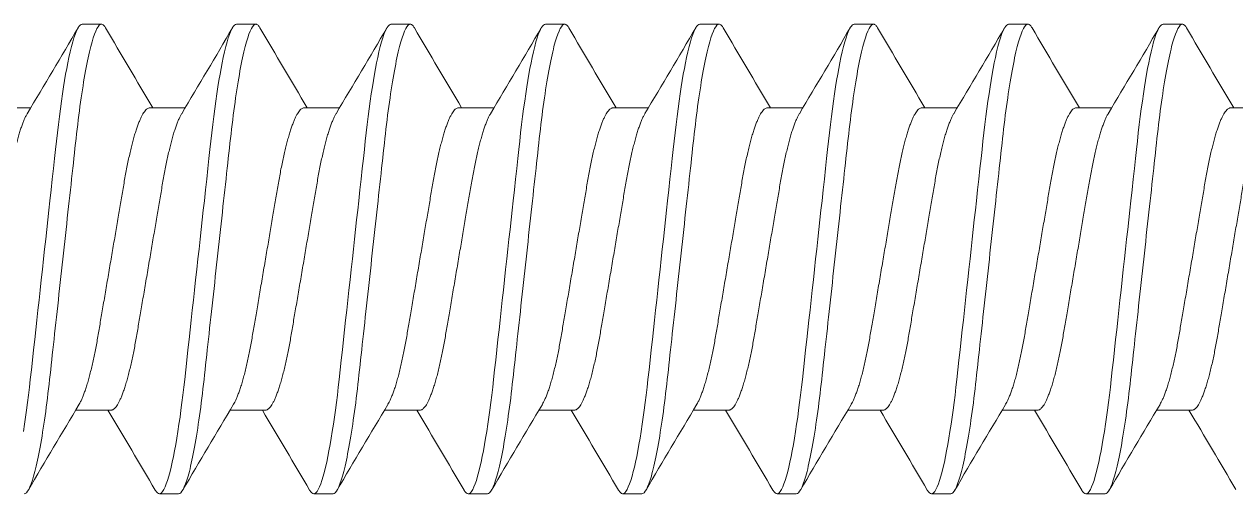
# Model space of a CAD drawing. Extents: x -26 to 91, y -47 to 75.
# Drawn here: x 38.6694 to 39.1597, y 55.5063 to 55.6963 of the extents above; entities that cross this region are included whole.
import ezdxf

# ---------------------------------------------------------------- set-up
doc = ezdxf.new("R2010")
doc.units = 0
doc.header["$MEASUREMENT"] = 0
doc.layers.get('0').update_dxf_attribs({"linetype": 'CONTINUOUS'})
doc.layers.add('Ballons', color=7, linetype='CONTINUOUS')

# ---------------------------------------------------------------- blocks, each defined once
blk = doc.blocks.new('no 10 1 in')
at = {"color": 7, "linetype": 'Continuous', "lineweight": 15}
for p, q in [((55.55795, 25.67204), (55.55014, 25.67204)), ((55.62045, 25.67204), (55.61264, 25.67204)), ((55.68295, 25.67204), (55.67514, 25.67204)), ((55.74545, 25.67204), (55.73764, 25.67204)), ((55.80795, 25.67204), (55.80014, 25.67204)), ((55.87045, 25.67204), (55.86264, 25.67204)), ((55.93295, 25.67204), (55.92514, 25.67204)), ((55.53061, 25.63821), (55.51625, 25.63821)), ((55.59311, 25.63821), (55.57875, 25.63821)), ((55.65561, 25.63821), (55.64125, 25.63821)), ((55.71811, 25.63821), (55.70375, 25.63821)), ((55.78061, 25.63821), (55.76625, 25.63821)), ((55.84311, 25.63821), (55.82875, 25.63821)), ((55.90561, 25.63821), (55.89125, 25.63821)), ((55.96811, 25.63821), (55.95375, 25.63821)), ((55.48373, 25.51587), (55.49809, 25.51587)), ((55.54623, 25.51587), (55.56059, 25.51587)), ((55.60873, 25.51587), (55.62309, 25.51587)), ((55.67123, 25.51587), (55.68559, 25.51587)), ((55.73373, 25.51587), (55.74809, 25.51587)), ((55.79623, 25.51587), (55.81059, 25.51587)), ((55.85873, 25.51587), (55.87309, 25.51587)), ((55.92123, 25.51587), (55.93559, 25.51587)), ((55.98373, 25.51587), (55.99809, 25.51587)), ((55.51889, 25.48204), (55.5267, 25.48204)), ((55.58139, 25.48204), (55.5892, 25.48204)), ((55.64389, 25.48204), (55.6517, 25.48204)), ((55.70639, 25.48204), (55.7142, 25.48204)), ((55.76889, 25.48204), (55.7767, 25.48204)), ((55.83139, 25.48204), (55.8392, 25.48204)), ((55.89389, 25.48204), (55.9017, 25.48204)), ((55.95639, 25.48204), (55.9642, 25.48204))]:
    blk.add_line(p, q, dxfattribs=at)
at = {"color": 7, "linetype": 'Continuous', "lineweight": 15, "flags": 128}
for points in [[(55.49515, 25.64679), (55.49559, 25.64391), (55.496, 25.64108), (55.4964, 25.63816), (55.4968, 25.63515), (55.49718, 25.63208), (55.49756, 25.62895), (55.49792, 25.62576), (55.49834, 25.62193), (55.49878, 25.61796), (55.49923, 25.61385), (55.49969, 25.60963), (55.50012, 25.60576), (55.50055, 25.60181), (55.50099, 25.59779), (55.50144, 25.59371), (55.50189, 25.58959), (55.50234, 25.58543), (55.5028, 25.58124), (55.50326, 25.57704), (55.5037, 25.57305), (55.50414, 25.56907), (55.50457, 25.56512), (55.505, 25.56119), (55.50543, 25.5573), (55.50585, 25.55347), (55.50634, 25.54903), (55.50681, 25.54468), (55.50728, 25.54045), (55.50773, 25.53634), (55.50812, 25.53278), (55.5085, 25.52934), (55.50887, 25.52597), (55.50927, 25.52266), (55.50967, 25.51941), (55.51008, 25.51624), (55.51051, 25.51316), (55.51094, 25.51018), (55.51136, 25.50744), (55.51178, 25.50481), (55.51221, 25.5023), (55.51264, 25.49991), (55.51308, 25.49766), (55.51352, 25.49553), (55.51403, 25.49322), (55.51455, 25.49111), (55.51506, 25.48922), (55.51556, 25.48754), (55.51601, 25.48623), (55.51645, 25.48511), (55.51688, 25.48416), (55.5173, 25.48339), (55.51772, 25.48279), (55.51812, 25.48237), (55.51851, 25.48213), (55.51889, 25.48204), (55.51889, 25.48204)], [(55.54847, 25.67055), (55.54855, 25.6707), (55.54897, 25.67129), (55.54937, 25.67171), (55.54976, 25.67196), (55.55014, 25.67204), (55.55057, 25.67194), (55.55102, 25.67161), (55.55148, 25.67107), (55.55196, 25.67029), (55.55245, 25.66928), (55.55294, 25.66807), (55.55344, 25.66663), (55.55395, 25.66496), (55.55446, 25.66308), (55.55492, 25.66122), (55.55538, 25.65919), (55.55584, 25.657), (55.55629, 25.65466), (55.55675, 25.65217), (55.5572, 25.64954), (55.55765, 25.64679), (55.55809, 25.64391), (55.5585, 25.64108), (55.5589, 25.63816), (55.5593, 25.63515), (55.55968, 25.63208), (55.56006, 25.62895), (55.56042, 25.62576), (55.56084, 25.62193), (55.56128, 25.61796), (55.56173, 25.61385), (55.56219, 25.60963), (55.56262, 25.60576), (55.56305, 25.60181), (55.56349, 25.59779), (55.56394, 25.59371), (55.56439, 25.58959), (55.56484, 25.58543), (55.5653, 25.58124), (55.56576, 25.57704), (55.5662, 25.57305), (55.56664, 25.56907), (55.56707, 25.56512), (55.5675, 25.56119), (55.56793, 25.5573), (55.56835, 25.55347), (55.56884, 25.54903), (55.56931, 25.54468), (55.56978, 25.54045), (55.57023, 25.53634), (55.57062, 25.53278), (55.571, 25.52934), (55.57137, 25.52597), (55.57177, 25.52266), (55.57217, 25.51941), (55.57258, 25.51624), (55.57301, 25.51316), (55.57344, 25.51018), (55.57386, 25.50744), (55.57428, 25.50481), (55.57471, 25.5023), (55.57514, 25.49991), (55.57558, 25.49766), (55.57602, 25.49553), (55.57653, 25.49322), (55.57705, 25.49111), (55.57756, 25.48922), (55.57806, 25.48754), (55.57851, 25.48623), (55.57895, 25.48511), (55.57938, 25.48416), (55.5798, 25.48339), (55.58022, 25.48279), (55.58062, 25.48237), (55.58101, 25.48213), (55.58139, 25.48204), (55.58139, 25.48204)], [(55.61097, 25.67055), (55.61105, 25.6707), (55.61147, 25.67129), (55.61187, 25.67171), (55.61226, 25.67196), (55.61264, 25.67204), (55.61307, 25.67194), (55.61352, 25.67161), (55.61398, 25.67107), (55.61446, 25.67029), (55.61495, 25.66928), (55.61544, 25.66807), (55.61594, 25.66663), (55.61645, 25.66496), (55.61696, 25.66308), (55.61742, 25.66122), (55.61788, 25.65919), (55.61834, 25.657), (55.61879, 25.65466), (55.61925, 25.65217), (55.6197, 25.64954), (55.62015, 25.64679), (55.62059, 25.64391), (55.621, 25.64108), (55.6214, 25.63816), (55.6218, 25.63515), (55.62218, 25.63208), (55.62256, 25.62895), (55.62292, 25.62576), (55.62334, 25.62193), (55.62378, 25.61796), (55.62423, 25.61385), (55.62469, 25.60963), (55.62512, 25.60576), (55.62555, 25.60181), (55.62599, 25.59779), (55.62644, 25.59371), (55.62689, 25.58959), (55.62734, 25.58543), (55.6278, 25.58124), (55.62826, 25.57704), (55.6287, 25.57305), (55.62914, 25.56907), (55.62957, 25.56512), (55.63, 25.56119), (55.63043, 25.5573), (55.63085, 25.55347), (55.63134, 25.54903), (55.63181, 25.54468), (55.63228, 25.54045), (55.63273, 25.53634), (55.63312, 25.53278), (55.6335, 25.52934), (55.63387, 25.52597), (55.63427, 25.52266), (55.63467, 25.51941), (55.63508, 25.51624), (55.63551, 25.51316), (55.63594, 25.51018), (55.63636, 25.50744), (55.63678, 25.50481), (55.63721, 25.5023), (55.63764, 25.49991), (55.63808, 25.49766), (55.63852, 25.49553), (55.63903, 25.49322), (55.63955, 25.49111), (55.64006, 25.48922), (55.64056, 25.48754), (55.64101, 25.48623), (55.64145, 25.48511), (55.64188, 25.48416), (55.6423, 25.48339), (55.64272, 25.48279), (55.64312, 25.48237), (55.64351, 25.48213), (55.64389, 25.48204), (55.64389, 25.48204)], [(55.67347, 25.67055), (55.67355, 25.6707), (55.67397, 25.67129), (55.67437, 25.67171), (55.67476, 25.67196), (55.67514, 25.67204), (55.67557, 25.67194), (55.67602, 25.67161), (55.67648, 25.67107), (55.67696, 25.67029), (55.67745, 25.66928), (55.67794, 25.66807), (55.67844, 25.66663), (55.67895, 25.66496), (55.67946, 25.66308), (55.67992, 25.66122), (55.68038, 25.65919), (55.68084, 25.657), (55.68129, 25.65466), (55.68175, 25.65217), (55.6822, 25.64954), (55.68265, 25.64679), (55.68309, 25.64391), (55.6835, 25.64108), (55.6839, 25.63816), (55.6843, 25.63515), (55.68468, 25.63208), (55.68506, 25.62895), (55.68542, 25.62576), (55.68584, 25.62193), (55.68628, 25.61796), (55.68673, 25.61385), (55.68719, 25.60963), (55.68762, 25.60576), (55.68805, 25.60181), (55.68849, 25.59779), (55.68894, 25.59371), (55.68939, 25.58959), (55.68984, 25.58543), (55.6903, 25.58124), (55.69076, 25.57704), (55.6912, 25.57305), (55.69164, 25.56907), (55.69207, 25.56512), (55.6925, 25.56119), (55.69293, 25.5573), (55.69335, 25.55347), (55.69384, 25.54903), (55.69431, 25.54468), (55.69478, 25.54045), (55.69523, 25.53634), (55.69562, 25.53278), (55.696, 25.52934), (55.69637, 25.52597), (55.69677, 25.52266), (55.69717, 25.51941), (55.69758, 25.51624), (55.69801, 25.51316), (55.69844, 25.51018), (55.69886, 25.50744), (55.69928, 25.50481), (55.69971, 25.5023), (55.70014, 25.49991), (55.70058, 25.49766), (55.70102, 25.49553), (55.70153, 25.49322), (55.70205, 25.49111), (55.70256, 25.48922), (55.70306, 25.48754), (55.70351, 25.48623), (55.70395, 25.48511), (55.70438, 25.48416), (55.7048, 25.48339), (55.70522, 25.48279), (55.70562, 25.48237), (55.70601, 25.48213), (55.70639, 25.48204), (55.70639, 25.48204)], [(55.73597, 25.67055), (55.73605, 25.6707), (55.73647, 25.67129), (55.73687, 25.67171), (55.73726, 25.67196), (55.73764, 25.67204), (55.73807, 25.67194), (55.73852, 25.67161), (55.73898, 25.67107), (55.73946, 25.67029), (55.73995, 25.66928), (55.74044, 25.66807), (55.74094, 25.66663), (55.74145, 25.66496), (55.74196, 25.66308), (55.74242, 25.66122), (55.74288, 25.65919), (55.74334, 25.657), (55.74379, 25.65466), (55.74425, 25.65217), (55.7447, 25.64954), (55.74515, 25.64679), (55.74559, 25.64391), (55.746, 25.64108), (55.7464, 25.63816), (55.7468, 25.63515), (55.74718, 25.63208), (55.74756, 25.62895), (55.74792, 25.62576), (55.74834, 25.62193), (55.74878, 25.61796), (55.74923, 25.61385), (55.74969, 25.60963), (55.75012, 25.60576), (55.75055, 25.60181), (55.75099, 25.59779), (55.75144, 25.59371), (55.75189, 25.58959), (55.75234, 25.58543), (55.7528, 25.58124), (55.75326, 25.57704), (55.7537, 25.57305), (55.75414, 25.56907), (55.75457, 25.56512), (55.755, 25.56119), (55.75543, 25.5573), (55.75585, 25.55347), (55.75634, 25.54903), (55.75681, 25.54468), (55.75728, 25.54045), (55.75773, 25.53634), (55.75812, 25.53278), (55.7585, 25.52934), (55.75887, 25.52597), (55.75927, 25.52266), (55.75967, 25.51941), (55.76008, 25.51624), (55.76051, 25.51316), (55.76094, 25.51018), (55.76136, 25.50744), (55.76178, 25.50481), (55.76221, 25.5023), (55.76264, 25.49991), (55.76308, 25.49766), (55.76352, 25.49553), (55.76403, 25.49322), (55.76455, 25.49111), (55.76506, 25.48922), (55.76556, 25.48754), (55.76601, 25.48623), (55.76645, 25.48511), (55.76688, 25.48416), (55.7673, 25.48339), (55.76772, 25.48279), (55.76812, 25.48237), (55.76851, 25.48213), (55.76889, 25.48204), (55.76889, 25.48204)], [(55.79847, 25.67055), (55.79855, 25.6707), (55.79897, 25.67129), (55.79937, 25.67171), (55.79976, 25.67196), (55.80014, 25.67204), (55.80057, 25.67194), (55.80102, 25.67161), (55.80148, 25.67107), (55.80196, 25.67029), (55.80245, 25.66928), (55.80294, 25.66807), (55.80344, 25.66663), (55.80395, 25.66496), (55.80446, 25.66308), (55.80492, 25.66122), (55.80538, 25.65919), (55.80584, 25.657), (55.80629, 25.65466), (55.80675, 25.65217), (55.8072, 25.64954), (55.80765, 25.64679), (55.80809, 25.64391), (55.8085, 25.64108), (55.8089, 25.63816), (55.8093, 25.63515), (55.80968, 25.63208), (55.81006, 25.62895), (55.81042, 25.62576), (55.81084, 25.62193), (55.81128, 25.61796), (55.81173, 25.61385), (55.81219, 25.60963), (55.81262, 25.60576), (55.81305, 25.60181), (55.81349, 25.59779), (55.81394, 25.59371), (55.81439, 25.58959), (55.81484, 25.58543), (55.8153, 25.58124), (55.81576, 25.57704), (55.8162, 25.57305), (55.81664, 25.56907), (55.81707, 25.56512), (55.8175, 25.56119), (55.81793, 25.5573), (55.81835, 25.55347), (55.81884, 25.54903), (55.81931, 25.54468), (55.81978, 25.54045), (55.82023, 25.53634), (55.82062, 25.53278), (55.821, 25.52934), (55.82137, 25.52597), (55.82177, 25.52266), (55.82217, 25.51941), (55.82258, 25.51624), (55.82301, 25.51316), (55.82344, 25.51018), (55.82386, 25.50744), (55.82428, 25.50481), (55.82471, 25.5023), (55.82514, 25.49991), (55.82558, 25.49766), (55.82602, 25.49553), (55.82653, 25.49322), (55.82705, 25.49111), (55.82756, 25.48922), (55.82806, 25.48754), (55.82851, 25.48623), (55.82895, 25.48511), (55.82938, 25.48416), (55.8298, 25.48339), (55.83022, 25.48279), (55.83062, 25.48237), (55.83101, 25.48213), (55.83139, 25.48204), (55.83139, 25.48204)], [(55.86097, 25.67055), (55.86105, 25.6707), (55.86147, 25.67129), (55.86187, 25.67171), (55.86226, 25.67196), (55.86264, 25.67204), (55.86307, 25.67194), (55.86352, 25.67161), (55.86398, 25.67107), (55.86446, 25.67029), (55.86495, 25.66928), (55.86544, 25.66807), (55.86594, 25.66663), (55.86645, 25.66496), (55.86696, 25.66308), (55.86742, 25.66122), (55.86788, 25.65919), (55.86834, 25.657), (55.86879, 25.65466), (55.86925, 25.65217), (55.8697, 25.64954), (55.87015, 25.64679), (55.87059, 25.64391), (55.871, 25.64108), (55.8714, 25.63816), (55.8718, 25.63515), (55.87218, 25.63208), (55.87256, 25.62895), (55.87292, 25.62576), (55.87334, 25.62193), (55.87378, 25.61796), (55.87423, 25.61385), (55.87469, 25.60963), (55.87512, 25.60576), (55.87555, 25.60181), (55.87599, 25.59779), (55.87644, 25.59371), (55.87689, 25.58959), (55.87735, 25.58543), (55.8778, 25.58124), (55.87826, 25.57704), (55.8787, 25.57305), (55.87914, 25.56907), (55.87957, 25.56512), (55.88, 25.56119), (55.88043, 25.5573), (55.88085, 25.55347), (55.88134, 25.54903), (55.88181, 25.54468), (55.88228, 25.54045), (55.88273, 25.53634), (55.88312, 25.53278), (55.8835, 25.52934), (55.88387, 25.52597), (55.88427, 25.52266), (55.88467, 25.51941), (55.88508, 25.51624), (55.88551, 25.51316), (55.88594, 25.51018), (55.88636, 25.50744), (55.88678, 25.50481), (55.88721, 25.5023), (55.88764, 25.49991), (55.88808, 25.49766), (55.88852, 25.49553), (55.88903, 25.49322), (55.88955, 25.49111), (55.89006, 25.48922), (55.89056, 25.48754), (55.89101, 25.48623), (55.89145, 25.48511), (55.89188, 25.48416), (55.8923, 25.48339), (55.89272, 25.48279), (55.89312, 25.48237), (55.89351, 25.48213), (55.89389, 25.48204), (55.89389, 25.48204)], [(55.92347, 25.67055), (55.92355, 25.6707), (55.92397, 25.67129), (55.92437, 25.67171), (55.92476, 25.67196), (55.92514, 25.67204), (55.92557, 25.67194), (55.92602, 25.67161), (55.92648, 25.67107), (55.92696, 25.67029), (55.92745, 25.66928), (55.92794, 25.66807), (55.92844, 25.66663), (55.92895, 25.66496), (55.92946, 25.66308), (55.92992, 25.66122), (55.93038, 25.65919), (55.93084, 25.657), (55.93129, 25.65466), (55.93175, 25.65217), (55.9322, 25.64954), (55.93265, 25.64679), (55.93309, 25.64391), (55.9335, 25.64108), (55.9339, 25.63816), (55.9343, 25.63515), (55.93468, 25.63208), (55.93506, 25.62895), (55.93542, 25.62576), (55.93584, 25.62193), (55.93628, 25.61796), (55.93673, 25.61385), (55.93719, 25.60963), (55.93762, 25.60576), (55.93805, 25.60181), (55.93849, 25.59779), (55.93894, 25.59371), (55.93939, 25.58959), (55.93984, 25.58543), (55.9403, 25.58124), (55.94076, 25.57704), (55.9412, 25.57305), (55.94164, 25.56907), (55.94207, 25.56512), (55.9425, 25.56119), (55.94293, 25.5573), (55.94335, 25.55347), (55.94384, 25.54903), (55.94431, 25.54468), (55.94478, 25.54045), (55.94523, 25.53634), (55.94562, 25.53278), (55.946, 25.52934), (55.94637, 25.52597), (55.94677, 25.52266), (55.94717, 25.51941), (55.94758, 25.51624), (55.94801, 25.51316), (55.94844, 25.51018), (55.94886, 25.50744), (55.94928, 25.50481), (55.94971, 25.5023), (55.95014, 25.49991), (55.95058, 25.49766), (55.95102, 25.49553), (55.95153, 25.49322), (55.95205, 25.49111), (55.95256, 25.48922), (55.95306, 25.48754), (55.95351, 25.48623), (55.95395, 25.48511), (55.95438, 25.48416), (55.9548, 25.48339), (55.95522, 25.48279), (55.95562, 25.48237), (55.95601, 25.48213), (55.95639, 25.48204), (55.95639, 25.48204)]]:
    blk.add_lwpolyline(points, dxfattribs=at)
at = {"color": 7, "linetype": 'Continuous', "lineweight": 15}
for centre, radius, start, end in [((58.98232, 27.71023), 4.03818, 210.33778, 210.91007), ((51.94472, 27.78), 4.17573, 329.14203, 329.65771), ((59.04361, 27.70951), 4.03677, 210.33766, 210.91015), ((52.00878, 27.77907), 4.17391, 329.14192, 329.65783), ((59.10684, 27.70995), 4.03762, 210.33772, 210.91009), ((52.06952, 27.78012), 4.17597, 329.14199, 329.65765), ((59.1708, 27.71082), 4.03932, 210.33784, 210.90997), ((52.12977, 27.78144), 4.17858, 329.1422, 329.65754), ((59.23435, 27.71143), 4.04053, 210.33792, 210.90988), ((52.19381, 27.78053), 4.17679, 329.14209, 329.65765), ((59.2953, 27.71052), 4.03873, 210.33784, 210.91006), ((52.25722, 27.78), 4.17573, 329.14203, 329.65771), ((59.35735, 27.71025), 4.03821, 210.33772, 210.91), ((52.31931, 27.78024), 4.17621, 329.14196, 329.65759), ((59.42176, 27.71139), 4.04043, 210.33796, 210.90994), ((52.39346, 27.77331), 4.16266, 329.14166, 329.65463), ((52.03059, 23.44301), 4.03984, 30.3379, 30.90996), ((59.13264, 23.37379), 4.17633, 149.14206, 149.65768), ((52.09232, 23.44255), 4.04074, 30.33794, 30.90987), ((59.19514, 23.37379), 4.17633, 149.14206, 149.65768), ((52.15586, 23.44317), 4.03952, 30.33785, 30.90996), ((59.2585, 23.37327), 4.17734, 149.14208, 149.65757), ((52.21836, 23.44317), 4.03952, 30.33785, 30.90996), ((59.321, 23.37327), 4.17734, 149.14208, 149.65757), ((52.28233, 23.44403), 4.03782, 30.33773, 30.91008), ((59.38173, 23.37432), 4.17528, 149.142, 149.65774), ((52.34241, 23.4426), 4.04064, 30.33798, 30.90992), ((59.4507, 23.3705), 4.18279, 149.14246, 149.65728), ((52.40682, 23.44374), 4.03841, 30.33773, 30.90999), ((59.5083, 23.37339), 4.1771, 149.14211, 149.65763), ((52.47033, 23.44433), 4.03724, 30.33774, 30.91016), ((59.56766, 23.37525), 4.17346, 149.14189, 149.65785)]:
    blk.add_arc(centre, radius, start, end, dxfattribs=at)
for points, knots in [([(55.49545, 25.67204), (55.49658, 25.67204), (55.49789, 25.66973), (55.50065, 25.6601), (55.50208, 25.65279), (55.50406, 25.63947), (55.5047, 25.63465), (55.50588, 25.62461), (55.50643, 25.61939), (55.50829, 25.60246), (55.50968, 25.58977), (55.51247, 25.56432), (55.51386, 25.55163), (55.51572, 25.5347), (55.51627, 25.52948), (55.51746, 25.51943), (55.51809, 25.51462), (55.52007, 25.50129), (55.52151, 25.49399), (55.52426, 25.48436), (55.52557, 25.48204), (55.5267, 25.48204)], [0, 0, 0, 0, 0.125, 0.125, 0.25, 0.25, 0.3125, 0.3125, 0.375, 0.375, 0.5, 0.5, 0.625, 0.625, 0.6875, 0.6875, 0.75, 0.75, 0.875, 0.875, 1, 1, 1, 1]), ([(55.55795, 25.67204), (55.55908, 25.67204), (55.56039, 25.66973), (55.56315, 25.6601), (55.56458, 25.65279), (55.56656, 25.63947), (55.5672, 25.63465), (55.56838, 25.62461), (55.56893, 25.61939), (55.57079, 25.60246), (55.57218, 25.58977), (55.57497, 25.56432), (55.57636, 25.55163), (55.57822, 25.5347), (55.57877, 25.52948), (55.57996, 25.51943), (55.58059, 25.51462), (55.58257, 25.50129), (55.58401, 25.49399), (55.58676, 25.48436), (55.58807, 25.48204), (55.5892, 25.48204)], [0, 0, 0, 0, 0.125, 0.125, 0.25, 0.25, 0.3125, 0.3125, 0.375, 0.375, 0.5, 0.5, 0.625, 0.625, 0.6875, 0.6875, 0.75, 0.75, 0.875, 0.875, 1, 1, 1, 1]), ([(55.62045, 25.67204), (55.62158, 25.67204), (55.62289, 25.66973), (55.62565, 25.6601), (55.62708, 25.65279), (55.62906, 25.63947), (55.6297, 25.63465), (55.63088, 25.62461), (55.63143, 25.61939), (55.63329, 25.60246), (55.63468, 25.58977), (55.63747, 25.56432), (55.63886, 25.55163), (55.64072, 25.5347), (55.64127, 25.52948), (55.64246, 25.51943), (55.64309, 25.51462), (55.64507, 25.50129), (55.64651, 25.49399), (55.64926, 25.48436), (55.65057, 25.48204), (55.6517, 25.48204)], [0, 0, 0, 0, 0.125, 0.125, 0.25, 0.25, 0.3125, 0.3125, 0.375, 0.375, 0.5, 0.5, 0.625, 0.625, 0.6875, 0.6875, 0.75, 0.75, 0.875, 0.875, 1, 1, 1, 1]), ([(55.68295, 25.67204), (55.68408, 25.67204), (55.68539, 25.66973), (55.68815, 25.6601), (55.68958, 25.65279), (55.69156, 25.63947), (55.6922, 25.63465), (55.69338, 25.62461), (55.69393, 25.61939), (55.69579, 25.60246), (55.69718, 25.58977), (55.69997, 25.56432), (55.70136, 25.55163), (55.70322, 25.5347), (55.70377, 25.52948), (55.70496, 25.51943), (55.70559, 25.51462), (55.70757, 25.50129), (55.70901, 25.49399), (55.71176, 25.48436), (55.71307, 25.48204), (55.7142, 25.48204)], [0, 0, 0, 0, 0.125, 0.125, 0.25, 0.25, 0.3125, 0.3125, 0.375, 0.375, 0.5, 0.5, 0.625, 0.625, 0.6875, 0.6875, 0.75, 0.75, 0.875, 0.875, 1, 1, 1, 1]), ([(55.74545, 25.67204), (55.74658, 25.67204), (55.74789, 25.66973), (55.75065, 25.6601), (55.75208, 25.65279), (55.75406, 25.63947), (55.7547, 25.63465), (55.75588, 25.62461), (55.75643, 25.61939), (55.75829, 25.60246), (55.75968, 25.58977), (55.76247, 25.56432), (55.76386, 25.55163), (55.76572, 25.5347), (55.76627, 25.52948), (55.76746, 25.51943), (55.76809, 25.51462), (55.77007, 25.50129), (55.77151, 25.49399), (55.77426, 25.48436), (55.77557, 25.48204), (55.7767, 25.48204)], [0, 0, 0, 0, 0.125, 0.125, 0.25, 0.25, 0.3125, 0.3125, 0.375, 0.375, 0.5, 0.5, 0.625, 0.625, 0.6875, 0.6875, 0.75, 0.75, 0.875, 0.875, 1, 1, 1, 1]), ([(55.80795, 25.67204), (55.80908, 25.67204), (55.81039, 25.66973), (55.81315, 25.6601), (55.81458, 25.65279), (55.81656, 25.63947), (55.8172, 25.63465), (55.81838, 25.62461), (55.81893, 25.61939), (55.82079, 25.60246), (55.82218, 25.58977), (55.82497, 25.56432), (55.82636, 25.55163), (55.82822, 25.5347), (55.82877, 25.52948), (55.82996, 25.51943), (55.83059, 25.51462), (55.83257, 25.50129), (55.83401, 25.49399), (55.83676, 25.48436), (55.83807, 25.48204), (55.8392, 25.48204)], [0, 0, 0, 0, 0.125, 0.125, 0.25, 0.25, 0.3125, 0.3125, 0.375, 0.375, 0.5, 0.5, 0.625, 0.625, 0.6875, 0.6875, 0.75, 0.75, 0.875, 0.875, 1, 1, 1, 1]), ([(55.87045, 25.67204), (55.87158, 25.67204), (55.87289, 25.66973), (55.87565, 25.6601), (55.87708, 25.65279), (55.87906, 25.63947), (55.8797, 25.63465), (55.88088, 25.62461), (55.88143, 25.61939), (55.88329, 25.60246), (55.88468, 25.58977), (55.88747, 25.56432), (55.88886, 25.55163), (55.89072, 25.5347), (55.89127, 25.52948), (55.89246, 25.51943), (55.89309, 25.51462), (55.89507, 25.50129), (55.89651, 25.49399), (55.89926, 25.48436), (55.90057, 25.48204), (55.9017, 25.48204)], [0, 0, 0, 0, 0.125, 0.125, 0.25, 0.25, 0.3125, 0.3125, 0.375, 0.375, 0.5, 0.5, 0.625, 0.625, 0.6875, 0.6875, 0.75, 0.75, 0.875, 0.875, 1, 1, 1, 1]), ([(55.93295, 25.67204), (55.93408, 25.67204), (55.93539, 25.66973), (55.93815, 25.6601), (55.93958, 25.65279), (55.94156, 25.63947), (55.9422, 25.63465), (55.94338, 25.62461), (55.94393, 25.61939), (55.94579, 25.60246), (55.94718, 25.58977), (55.94997, 25.56432), (55.95136, 25.55163), (55.95322, 25.5347), (55.95377, 25.52948), (55.95496, 25.51943), (55.95559, 25.51462), (55.95757, 25.50129), (55.95901, 25.49399), (55.96176, 25.48436), (55.96307, 25.48204), (55.9642, 25.48204)], [0, 0, 0, 0, 0.125, 0.125, 0.25, 0.25, 0.3125, 0.3125, 0.375, 0.375, 0.5, 0.5, 0.625, 0.625, 0.6875, 0.6875, 0.75, 0.75, 0.875, 0.875, 1, 1, 1, 1]), ([(55.46811, 25.63821), (55.46827, 25.6382), (55.46859, 25.63816), (55.4691, 25.63789), (55.46962, 25.63746), (55.47016, 25.63683), (55.47071, 25.63602), (55.47127, 25.63502), (55.47184, 25.63384), (55.47243, 25.63245), (55.47304, 25.63085), (55.47365, 25.62904), (55.47426, 25.62705), (55.47487, 25.62489), (55.47547, 25.62258), (55.47605, 25.62017), (55.47661, 25.61767), (55.47714, 25.61512), (55.47766, 25.61247), (55.47816, 25.60976), (55.47864, 25.60697), (55.47913, 25.60409), (55.47963, 25.60111), (55.48017, 25.59797), (55.48073, 25.59469), (55.48131, 25.59127), (55.48191, 25.58778), (55.48251, 25.58423), (55.48312, 25.58065), (55.48372, 25.5771), (55.48432, 25.5736), (55.4849, 25.57018), (55.48548, 25.56679), (55.48605, 25.56345), (55.48661, 25.56017), (55.48715, 25.55696), (55.48768, 25.55385), (55.4882, 25.55079), (55.48871, 25.54779), (55.48921, 25.54485), (55.48973, 25.54199), (55.49027, 25.53922), (55.49083, 25.53653), (55.4914, 25.534), (55.49197, 25.53162), (55.49254, 25.5294), (55.49312, 25.52732), (55.4937, 25.5254), (55.49429, 25.52363), (55.49487, 25.52204), (55.49546, 25.52062), (55.49604, 25.51938), (55.49645, 25.51859), (55.49666, 25.51826), (55.49668, 25.51824)], [0, 0, 0, 0, 0.018425, 0.037098, 0.055995, 0.075092, 0.094361, 0.113774, 0.1333, 0.152908, 0.173502, 0.194114, 0.214705, 0.235238, 0.255675, 0.275982, 0.295213, 0.314265, 0.333111, 0.351727, 0.370105, 0.388591, 0.407319, 0.426267, 0.446322, 0.466559, 0.486941, 0.507436, 0.528005, 0.548612, 0.568283, 0.587921, 0.607494, 0.626969, 0.646317, 0.665508, 0.684513, 0.703307, 0.722741, 0.74198, 0.761439, 0.781155, 0.801099, 0.821241, 0.840622, 0.860124, 0.879715, 0.899364, 0.919038, 0.938704, 0.95833, 0.977882, 0.998253, 1, 1, 1, 1]), ([(55.53061, 25.63821), (55.53077, 25.6382), (55.53109, 25.63816), (55.5316, 25.63789), (55.53212, 25.63746), (55.53266, 25.63683), (55.53321, 25.63602), (55.53377, 25.63502), (55.53434, 25.63384), (55.53493, 25.63245), (55.53554, 25.63085), (55.53615, 25.62904), (55.53676, 25.62705), (55.53737, 25.62489), (55.53797, 25.62258), (55.53855, 25.62017), (55.53911, 25.61767), (55.53964, 25.61512), (55.54016, 25.61247), (55.54066, 25.60976), (55.54114, 25.60697), (55.54163, 25.60409), (55.54213, 25.60111), (55.54267, 25.59797), (55.54323, 25.59469), (55.54381, 25.59127), (55.54441, 25.58778), (55.54501, 25.58423), (55.54562, 25.58065), (55.54622, 25.5771), (55.54682, 25.5736), (55.5474, 25.57018), (55.54798, 25.56679), (55.54855, 25.56345), (55.54911, 25.56017), (55.54965, 25.55696), (55.55018, 25.55385), (55.5507, 25.55079), (55.55121, 25.54779), (55.55171, 25.54485), (55.55223, 25.54199), (55.55277, 25.53922), (55.55333, 25.53653), (55.5539, 25.534), (55.55447, 25.53162), (55.55504, 25.5294), (55.55562, 25.52732), (55.5562, 25.5254), (55.55679, 25.52363), (55.55737, 25.52204), (55.55796, 25.52062), (55.55854, 25.51938), (55.55895, 25.51859), (55.55916, 25.51826), (55.55918, 25.51824)], [0, 0, 0, 0, 0.018425, 0.037098, 0.055995, 0.075092, 0.094361, 0.113774, 0.1333, 0.152908, 0.173502, 0.194114, 0.214705, 0.235238, 0.255675, 0.275982, 0.295213, 0.314265, 0.333111, 0.351727, 0.370105, 0.388591, 0.407319, 0.426267, 0.446322, 0.466559, 0.486941, 0.507436, 0.528005, 0.548612, 0.568283, 0.587921, 0.607494, 0.62697, 0.646317, 0.665508, 0.684513, 0.703307, 0.722741, 0.74198, 0.761439, 0.781155, 0.801099, 0.821241, 0.840622, 0.860124, 0.879715, 0.899364, 0.919038, 0.938704, 0.95833, 0.977882, 0.998253, 1, 1, 1, 1]), ([(55.59311, 25.63821), (55.59327, 25.6382), (55.59359, 25.63816), (55.5941, 25.63789), (55.59462, 25.63746), (55.59516, 25.63683), (55.59571, 25.63602), (55.59627, 25.63502), (55.59684, 25.63384), (55.59743, 25.63245), (55.59804, 25.63085), (55.59865, 25.62904), (55.59926, 25.62705), (55.59987, 25.62489), (55.60047, 25.62258), (55.60105, 25.62017), (55.60161, 25.61767), (55.60214, 25.61512), (55.60266, 25.61247), (55.60316, 25.60976), (55.60364, 25.60697), (55.60413, 25.60409), (55.60463, 25.60111), (55.60517, 25.59797), (55.60573, 25.59469), (55.60631, 25.59127), (55.60691, 25.58778), (55.60751, 25.58423), (55.60812, 25.58065), (55.60872, 25.5771), (55.60932, 25.5736), (55.6099, 25.57018), (55.61048, 25.56679), (55.61105, 25.56345), (55.61161, 25.56017), (55.61215, 25.55696), (55.61268, 25.55385), (55.6132, 25.55079), (55.61371, 25.54779), (55.61421, 25.54485), (55.61473, 25.54199), (55.61527, 25.53922), (55.61583, 25.53653), (55.6164, 25.534), (55.61697, 25.53162), (55.61754, 25.5294), (55.61812, 25.52732), (55.6187, 25.5254), (55.61929, 25.52363), (55.61987, 25.52204), (55.62046, 25.52062), (55.62104, 25.51938), (55.62145, 25.51859), (55.62166, 25.51826), (55.62168, 25.51824)], [0, 0, 0, 0, 0.018425, 0.037098, 0.055995, 0.075092, 0.094361, 0.113774, 0.1333, 0.152908, 0.173502, 0.194114, 0.214705, 0.235238, 0.255675, 0.275982, 0.295213, 0.314265, 0.333111, 0.351727, 0.370105, 0.388591, 0.407319, 0.426267, 0.446322, 0.466559, 0.486941, 0.507436, 0.528005, 0.548612, 0.568283, 0.587921, 0.607494, 0.626969, 0.646317, 0.665508, 0.684513, 0.703307, 0.722741, 0.74198, 0.761439, 0.781155, 0.801099, 0.821241, 0.840622, 0.860124, 0.879715, 0.899364, 0.919038, 0.938704, 0.95833, 0.977882, 0.998253, 1, 1, 1, 1]), ([(55.65561, 25.63821), (55.65577, 25.6382), (55.65609, 25.63816), (55.6566, 25.63789), (55.65712, 25.63746), (55.65766, 25.63683), (55.65821, 25.63602), (55.65877, 25.63502), (55.65934, 25.63384), (55.65993, 25.63245), (55.66054, 25.63085), (55.66115, 25.62904), (55.66176, 25.62705), (55.66237, 25.62489), (55.66297, 25.62258), (55.66355, 25.62017), (55.66411, 25.61767), (55.66464, 25.61512), (55.66516, 25.61247), (55.66566, 25.60976), (55.66614, 25.60697), (55.66663, 25.60409), (55.66713, 25.60111), (55.66767, 25.59797), (55.66823, 25.59469), (55.66881, 25.59127), (55.66941, 25.58778), (55.67001, 25.58423), (55.67062, 25.58065), (55.67122, 25.5771), (55.67182, 25.5736), (55.6724, 25.57018), (55.67298, 25.56679), (55.67355, 25.56345), (55.67411, 25.56017), (55.67465, 25.55696), (55.67518, 25.55385), (55.6757, 25.55079), (55.67621, 25.54779), (55.67671, 25.54485), (55.67723, 25.54199), (55.67777, 25.53922), (55.67833, 25.53653), (55.6789, 25.534), (55.67947, 25.53162), (55.68004, 25.5294), (55.68062, 25.52732), (55.6812, 25.5254), (55.68179, 25.52363), (55.68237, 25.52204), (55.68296, 25.52062), (55.68354, 25.51938), (55.68395, 25.51859), (55.68416, 25.51826), (55.68418, 25.51824)], [0, 0, 0, 0, 0.018425, 0.037098, 0.055995, 0.075092, 0.094361, 0.113774, 0.1333, 0.152908, 0.173502, 0.194114, 0.214705, 0.235238, 0.255675, 0.275982, 0.295213, 0.314265, 0.333111, 0.351727, 0.370105, 0.388591, 0.407319, 0.426267, 0.446322, 0.466559, 0.486941, 0.507436, 0.528005, 0.548612, 0.568283, 0.587921, 0.607494, 0.626969, 0.646317, 0.665508, 0.684513, 0.703307, 0.722741, 0.74198, 0.761439, 0.781155, 0.801099, 0.821241, 0.840622, 0.860124, 0.879715, 0.899364, 0.919038, 0.938704, 0.95833, 0.977882, 0.998253, 1, 1, 1, 1]), ([(55.71811, 25.63821), (55.71827, 25.6382), (55.71859, 25.63816), (55.7191, 25.63789), (55.71962, 25.63746), (55.72016, 25.63683), (55.72071, 25.63602), (55.72127, 25.63502), (55.72184, 25.63384), (55.72243, 25.63245), (55.72304, 25.63085), (55.72365, 25.62904), (55.72426, 25.62705), (55.72487, 25.62489), (55.72547, 25.62258), (55.72605, 25.62017), (55.72661, 25.61767), (55.72714, 25.61512), (55.72766, 25.61247), (55.72816, 25.60976), (55.72864, 25.60697), (55.72913, 25.60409), (55.72963, 25.60111), (55.73017, 25.59797), (55.73073, 25.59469), (55.73131, 25.59127), (55.73191, 25.58778), (55.73251, 25.58423), (55.73312, 25.58065), (55.73372, 25.5771), (55.73432, 25.5736), (55.7349, 25.57018), (55.73548, 25.56679), (55.73605, 25.56345), (55.73661, 25.56017), (55.73715, 25.55696), (55.73768, 25.55385), (55.7382, 25.55079), (55.73871, 25.54779), (55.73921, 25.54485), (55.73973, 25.54199), (55.74027, 25.53922), (55.74083, 25.53653), (55.7414, 25.534), (55.74197, 25.53162), (55.74254, 25.5294), (55.74312, 25.52732), (55.7437, 25.5254), (55.74429, 25.52363), (55.74487, 25.52204), (55.74546, 25.52062), (55.74604, 25.51938), (55.74645, 25.51859), (55.74666, 25.51826), (55.74668, 25.51824)], [0, 0, 0, 0, 0.018425, 0.037098, 0.055995, 0.075092, 0.094361, 0.113774, 0.1333, 0.152908, 0.173502, 0.194114, 0.214705, 0.235238, 0.255675, 0.275982, 0.295213, 0.314265, 0.333111, 0.351727, 0.370105, 0.388591, 0.407319, 0.426267, 0.446323, 0.466559, 0.486941, 0.507436, 0.528005, 0.548612, 0.568283, 0.587921, 0.607494, 0.626969, 0.646317, 0.665508, 0.684513, 0.703307, 0.722741, 0.74198, 0.761439, 0.781155, 0.801099, 0.821241, 0.840622, 0.860124, 0.879715, 0.899364, 0.919038, 0.938704, 0.95833, 0.977882, 0.998253, 1, 1, 1, 1]), ([(55.78061, 25.63821), (55.78077, 25.6382), (55.78109, 25.63816), (55.7816, 25.63789), (55.78212, 25.63746), (55.78266, 25.63683), (55.78321, 25.63602), (55.78377, 25.63502), (55.78434, 25.63384), (55.78493, 25.63245), (55.78554, 25.63085), (55.78615, 25.62904), (55.78676, 25.62705), (55.78737, 25.62489), (55.78797, 25.62258), (55.78855, 25.62017), (55.78911, 25.61767), (55.78964, 25.61512), (55.79016, 25.61247), (55.79066, 25.60976), (55.79114, 25.60697), (55.79163, 25.60409), (55.79213, 25.60111), (55.79267, 25.59797), (55.79323, 25.59469), (55.79381, 25.59127), (55.79441, 25.58778), (55.79501, 25.58423), (55.79562, 25.58065), (55.79622, 25.5771), (55.79682, 25.5736), (55.7974, 25.57018), (55.79798, 25.56679), (55.79855, 25.56345), (55.79911, 25.56017), (55.79965, 25.55696), (55.80018, 25.55385), (55.8007, 25.55079), (55.80121, 25.54779), (55.80171, 25.54485), (55.80223, 25.54199), (55.80277, 25.53922), (55.80333, 25.53653), (55.8039, 25.534), (55.80447, 25.53162), (55.80504, 25.5294), (55.80562, 25.52732), (55.8062, 25.5254), (55.80679, 25.52363), (55.80737, 25.52204), (55.80796, 25.52062), (55.80854, 25.51938), (55.80895, 25.51859), (55.80916, 25.51826), (55.80918, 25.51824)], [0, 0, 0, 0, 0.018425, 0.037098, 0.055995, 0.075092, 0.094361, 0.113774, 0.1333, 0.152908, 0.173502, 0.194114, 0.214705, 0.235238, 0.255675, 0.275982, 0.295213, 0.314265, 0.333111, 0.351727, 0.370105, 0.388591, 0.407319, 0.426267, 0.446323, 0.466559, 0.486941, 0.507436, 0.528005, 0.548612, 0.568283, 0.587921, 0.607494, 0.626969, 0.646317, 0.665508, 0.684513, 0.703307, 0.722741, 0.74198, 0.761439, 0.781155, 0.801099, 0.821241, 0.840622, 0.860124, 0.879715, 0.899364, 0.919038, 0.938704, 0.95833, 0.977882, 0.998253, 1, 1, 1, 1]), ([(55.84311, 25.63821), (55.84327, 25.6382), (55.84359, 25.63816), (55.8441, 25.63789), (55.84462, 25.63746), (55.84516, 25.63683), (55.84571, 25.63602), (55.84627, 25.63502), (55.84684, 25.63384), (55.84743, 25.63245), (55.84804, 25.63085), (55.84865, 25.62904), (55.84926, 25.62705), (55.84987, 25.62489), (55.85047, 25.62258), (55.85105, 25.62017), (55.85161, 25.61767), (55.85214, 25.61512), (55.85266, 25.61247), (55.85316, 25.60976), (55.85364, 25.60697), (55.85413, 25.60409), (55.85463, 25.60111), (55.85517, 25.59797), (55.85573, 25.59469), (55.85631, 25.59127), (55.85691, 25.58778), (55.85751, 25.58423), (55.85812, 25.58065), (55.85872, 25.5771), (55.85932, 25.5736), (55.8599, 25.57018), (55.86048, 25.56679), (55.86105, 25.56345), (55.86161, 25.56017), (55.86215, 25.55696), (55.86268, 25.55385), (55.8632, 25.55079), (55.86371, 25.54779), (55.86421, 25.54485), (55.86473, 25.54199), (55.86527, 25.53922), (55.86583, 25.53653), (55.8664, 25.534), (55.86697, 25.53162), (55.86754, 25.5294), (55.86812, 25.52732), (55.8687, 25.5254), (55.86929, 25.52363), (55.86987, 25.52204), (55.87046, 25.52062), (55.87104, 25.51938), (55.87145, 25.51859), (55.87166, 25.51826), (55.87168, 25.51824)], [0, 0, 0, 0, 0.018425, 0.037098, 0.055995, 0.075092, 0.094361, 0.113774, 0.1333, 0.152908, 0.173502, 0.194114, 0.214705, 0.235238, 0.255675, 0.275982, 0.295213, 0.314265, 0.333111, 0.351727, 0.370105, 0.388591, 0.407319, 0.426267, 0.446322, 0.466559, 0.486941, 0.507436, 0.528005, 0.548612, 0.568283, 0.587921, 0.607494, 0.62697, 0.646317, 0.665508, 0.684513, 0.703307, 0.722741, 0.74198, 0.761439, 0.781155, 0.801099, 0.821241, 0.840622, 0.860124, 0.879715, 0.899364, 0.919038, 0.938704, 0.95833, 0.977882, 0.998253, 1, 1, 1, 1]), ([(55.90561, 25.63821), (55.90577, 25.6382), (55.90609, 25.63816), (55.9066, 25.63789), (55.90712, 25.63746), (55.90765, 25.63683), (55.90821, 25.63602), (55.90877, 25.63502), (55.90934, 25.63384), (55.90993, 25.63245), (55.91054, 25.63085), (55.91115, 25.62904), (55.91176, 25.62705), (55.91237, 25.62489), (55.91297, 25.62258), (55.91355, 25.62017), (55.91411, 25.61767), (55.91464, 25.61512), (55.91516, 25.61247), (55.91566, 25.60976), (55.91614, 25.60697), (55.91663, 25.60409), (55.91713, 25.60111), (55.91767, 25.59797), (55.91823, 25.59469), (55.91881, 25.59127), (55.91941, 25.58778), (55.92001, 25.58423), (55.92062, 25.58065), (55.92122, 25.5771), (55.92182, 25.5736), (55.9224, 25.57018), (55.92298, 25.56679), (55.92355, 25.56345), (55.92411, 25.56017), (55.92465, 25.55696), (55.92518, 25.55385), (55.9257, 25.55079), (55.92621, 25.54779), (55.92671, 25.54485), (55.92723, 25.54199), (55.92777, 25.53922), (55.92833, 25.53653), (55.9289, 25.534), (55.92947, 25.53162), (55.93004, 25.5294), (55.93062, 25.52732), (55.9312, 25.5254), (55.93179, 25.52363), (55.93237, 25.52204), (55.93296, 25.52062), (55.93354, 25.51938), (55.93395, 25.51859), (55.93416, 25.51826), (55.93418, 25.51824)], [0, 0, 0, 0, 0.018425, 0.037098, 0.055995, 0.075092, 0.094361, 0.113774, 0.1333, 0.152908, 0.173502, 0.194114, 0.214705, 0.235238, 0.255675, 0.275982, 0.295213, 0.314265, 0.333111, 0.351727, 0.370105, 0.388591, 0.407319, 0.426267, 0.446322, 0.466559, 0.486941, 0.507436, 0.528005, 0.548612, 0.568283, 0.587921, 0.607494, 0.626969, 0.646317, 0.665508, 0.684513, 0.703307, 0.722741, 0.74198, 0.761439, 0.781155, 0.801099, 0.821241, 0.840622, 0.860124, 0.879715, 0.899364, 0.919038, 0.938704, 0.95833, 0.977882, 0.998253, 1, 1, 1, 1]), ([(55.96811, 25.63821), (55.96827, 25.6382), (55.96859, 25.63816), (55.9691, 25.63789), (55.96962, 25.63746), (55.97016, 25.63683), (55.97071, 25.63602), (55.97127, 25.63502), (55.97184, 25.63384), (55.97243, 25.63245), (55.97304, 25.63085), (55.97365, 25.62904), (55.97426, 25.62705), (55.97487, 25.62489), (55.97547, 25.62258), (55.97605, 25.62017), (55.97661, 25.61767), (55.97714, 25.61512), (55.97766, 25.61247), (55.97816, 25.60976), (55.97864, 25.60697), (55.97913, 25.60409), (55.97963, 25.60111), (55.98017, 25.59797), (55.98073, 25.59469), (55.98131, 25.59127), (55.98191, 25.58778), (55.98251, 25.58423), (55.98312, 25.58065), (55.98372, 25.5771), (55.98432, 25.5736), (55.9849, 25.57018), (55.98548, 25.56679), (55.98605, 25.56345), (55.98661, 25.56017), (55.98715, 25.55696), (55.98768, 25.55385), (55.9882, 25.55079), (55.98871, 25.54779), (55.98921, 25.54485), (55.98973, 25.54199), (55.99027, 25.53922), (55.99083, 25.53653), (55.9914, 25.534), (55.99197, 25.53162), (55.99254, 25.5294), (55.99312, 25.52732), (55.9937, 25.5254), (55.99429, 25.52363), (55.99487, 25.52204), (55.99546, 25.52062), (55.99604, 25.51938), (55.99645, 25.51859), (55.99666, 25.51826), (55.99668, 25.51824)], [0, 0, 0, 0, 0.018425, 0.037098, 0.055995, 0.075092, 0.094361, 0.113774, 0.1333, 0.152908, 0.173502, 0.194114, 0.214705, 0.235237, 0.255675, 0.275982, 0.295213, 0.314265, 0.333111, 0.351727, 0.370105, 0.388591, 0.407319, 0.426267, 0.446323, 0.466559, 0.486941, 0.507436, 0.528005, 0.548612, 0.568283, 0.587921, 0.607494, 0.626969, 0.646317, 0.665508, 0.684513, 0.703307, 0.722741, 0.74198, 0.761439, 0.781155, 0.801099, 0.821241, 0.840622, 0.860124, 0.879715, 0.899364, 0.919038, 0.938704, 0.95833, 0.977882, 0.998253, 1, 1, 1, 1]), ([(55.51767, 25.63584), (55.51783, 25.63557), (55.51817, 25.63497), (55.51872, 25.63383), (55.51931, 25.63245), (55.51991, 25.63085), (55.52053, 25.62904), (55.52114, 25.62705), (55.52175, 25.62489), (55.52234, 25.62258), (55.52292, 25.62017), (55.52348, 25.61767), (55.52402, 25.61512), (55.52453, 25.61247), (55.52503, 25.60976), (55.52551, 25.60697), (55.526, 25.60409), (55.52651, 25.60111), (55.52704, 25.59797), (55.5276, 25.59469), (55.52819, 25.59127), (55.52878, 25.58778), (55.52938, 25.58423), (55.52999, 25.58065), (55.5306, 25.5771), (55.53119, 25.5736), (55.53178, 25.57018), (55.53235, 25.56679), (55.53292, 25.56345), (55.53348, 25.56017), (55.53403, 25.55696), (55.53456, 25.55385), (55.53508, 25.55079), (55.53559, 25.54779), (55.53609, 25.54485), (55.53661, 25.54199), (55.53715, 25.53922), (55.53771, 25.53653), (55.53827, 25.534), (55.53884, 25.53162), (55.53942, 25.5294), (55.53999, 25.52732), (55.54058, 25.5254), (55.54116, 25.52364), (55.54175, 25.52204), (55.54233, 25.52062), (55.54292, 25.51937), (55.5435, 25.51829), (55.54408, 25.51739), (55.54465, 25.51671), (55.5452, 25.51622), (55.54573, 25.51593), (55.54606, 25.51589), (55.54623, 25.51587)], [0, 0, 0, 0, 0.01655, 0.036076, 0.055684, 0.076279, 0.09689, 0.117481, 0.138014, 0.158452, 0.178759, 0.19799, 0.217041, 0.235888, 0.254503, 0.272882, 0.291368, 0.310096, 0.329043, 0.349099, 0.369335, 0.389718, 0.410212, 0.430781, 0.451388, 0.471059, 0.490697, 0.51027, 0.529746, 0.549094, 0.568285, 0.58729, 0.606083, 0.625518, 0.644756, 0.664216, 0.683932, 0.703876, 0.724018, 0.743399, 0.7629, 0.782492, 0.802141, 0.821815, 0.841481, 0.861106, 0.880659, 0.90103, 0.921251, 0.941289, 0.961112, 0.980691, 1, 1, 1, 1]), ([(55.58017, 25.63584), (55.58033, 25.63557), (55.58067, 25.63497), (55.58122, 25.63383), (55.58181, 25.63245), (55.58241, 25.63085), (55.58303, 25.62904), (55.58364, 25.62705), (55.58425, 25.62489), (55.58484, 25.62258), (55.58542, 25.62017), (55.58598, 25.61767), (55.58652, 25.61512), (55.58703, 25.61247), (55.58753, 25.60976), (55.58801, 25.60697), (55.5885, 25.60409), (55.58901, 25.60111), (55.58954, 25.59797), (55.5901, 25.59469), (55.59069, 25.59127), (55.59128, 25.58778), (55.59188, 25.58423), (55.59249, 25.58065), (55.5931, 25.5771), (55.59369, 25.5736), (55.59428, 25.57018), (55.59485, 25.56679), (55.59542, 25.56345), (55.59598, 25.56017), (55.59653, 25.55696), (55.59706, 25.55385), (55.59758, 25.55079), (55.59809, 25.54779), (55.59859, 25.54485), (55.59911, 25.54199), (55.59965, 25.53922), (55.60021, 25.53653), (55.60077, 25.534), (55.60134, 25.53162), (55.60192, 25.5294), (55.60249, 25.52732), (55.60308, 25.5254), (55.60366, 25.52364), (55.60425, 25.52204), (55.60483, 25.52062), (55.60542, 25.51937), (55.606, 25.51829), (55.60658, 25.51739), (55.60715, 25.51671), (55.6077, 25.51622), (55.60823, 25.51593), (55.60856, 25.51589), (55.60873, 25.51587)], [0, 0, 0, 0, 0.01655, 0.036076, 0.055684, 0.076279, 0.09689, 0.117481, 0.138014, 0.158452, 0.178759, 0.19799, 0.217041, 0.235888, 0.254503, 0.272882, 0.291368, 0.310096, 0.329043, 0.349099, 0.369335, 0.389718, 0.410212, 0.430781, 0.451388, 0.471059, 0.490697, 0.51027, 0.529746, 0.549094, 0.568285, 0.58729, 0.606083, 0.625518, 0.644756, 0.664216, 0.683932, 0.703876, 0.724018, 0.743399, 0.7629, 0.782492, 0.802141, 0.821815, 0.841481, 0.861106, 0.880659, 0.90103, 0.921251, 0.941289, 0.961112, 0.980691, 1, 1, 1, 1]), ([(55.64267, 25.63584), (55.64283, 25.63557), (55.64317, 25.63497), (55.64372, 25.63383), (55.64431, 25.63245), (55.64491, 25.63085), (55.64553, 25.62904), (55.64614, 25.62705), (55.64675, 25.62489), (55.64734, 25.62258), (55.64792, 25.62017), (55.64848, 25.61767), (55.64902, 25.61512), (55.64953, 25.61247), (55.65003, 25.60976), (55.65051, 25.60697), (55.651, 25.60409), (55.65151, 25.60111), (55.65204, 25.59797), (55.6526, 25.59469), (55.65319, 25.59127), (55.65378, 25.58778), (55.65438, 25.58423), (55.65499, 25.58065), (55.6556, 25.5771), (55.65619, 25.5736), (55.65678, 25.57018), (55.65735, 25.56679), (55.65792, 25.56345), (55.65848, 25.56017), (55.65903, 25.55696), (55.65956, 25.55385), (55.66008, 25.55079), (55.66059, 25.54779), (55.66109, 25.54485), (55.66161, 25.54199), (55.66215, 25.53922), (55.66271, 25.53653), (55.66327, 25.534), (55.66384, 25.53162), (55.66442, 25.5294), (55.66499, 25.52732), (55.66558, 25.5254), (55.66616, 25.52364), (55.66675, 25.52204), (55.66733, 25.52062), (55.66792, 25.51937), (55.6685, 25.51829), (55.66908, 25.51739), (55.66965, 25.51671), (55.6702, 25.51622), (55.67073, 25.51593), (55.67106, 25.51589), (55.67123, 25.51587)], [0, 0, 0, 0, 0.016551, 0.036076, 0.055684, 0.076279, 0.09689, 0.117481, 0.138014, 0.158452, 0.178759, 0.19799, 0.217041, 0.235888, 0.254503, 0.272882, 0.291368, 0.310096, 0.329043, 0.349099, 0.369335, 0.389718, 0.410212, 0.430781, 0.451388, 0.471059, 0.490697, 0.51027, 0.529746, 0.549094, 0.568285, 0.58729, 0.606083, 0.625518, 0.644756, 0.664216, 0.683932, 0.703876, 0.724018, 0.743399, 0.7629, 0.782492, 0.802141, 0.821815, 0.841481, 0.861106, 0.880659, 0.90103, 0.921251, 0.941289, 0.961112, 0.980691, 1, 1, 1, 1]), ([(55.70517, 25.63584), (55.70533, 25.63557), (55.70567, 25.63497), (55.70622, 25.63383), (55.70681, 25.63245), (55.70741, 25.63085), (55.70803, 25.62904), (55.70864, 25.62705), (55.70925, 25.62489), (55.70984, 25.62258), (55.71042, 25.62017), (55.71098, 25.61767), (55.71152, 25.61512), (55.71203, 25.61247), (55.71253, 25.60976), (55.71301, 25.60697), (55.7135, 25.60409), (55.71401, 25.60111), (55.71454, 25.59797), (55.7151, 25.59469), (55.71569, 25.59127), (55.71628, 25.58778), (55.71688, 25.58423), (55.71749, 25.58065), (55.7181, 25.5771), (55.71869, 25.5736), (55.71928, 25.57018), (55.71985, 25.56679), (55.72042, 25.56345), (55.72098, 25.56017), (55.72153, 25.55696), (55.72206, 25.55385), (55.72258, 25.55079), (55.72309, 25.54779), (55.72359, 25.54485), (55.72411, 25.54199), (55.72465, 25.53922), (55.72521, 25.53653), (55.72577, 25.534), (55.72634, 25.53162), (55.72692, 25.5294), (55.72749, 25.52732), (55.72808, 25.5254), (55.72866, 25.52364), (55.72925, 25.52204), (55.72983, 25.52062), (55.73042, 25.51937), (55.731, 25.51829), (55.73158, 25.51739), (55.73215, 25.51671), (55.7327, 25.51622), (55.73323, 25.51593), (55.73356, 25.51589), (55.73373, 25.51587)], [0, 0, 0, 0, 0.016551, 0.036076, 0.055684, 0.076279, 0.09689, 0.117481, 0.138014, 0.158452, 0.178759, 0.19799, 0.217041, 0.235888, 0.254503, 0.272882, 0.291368, 0.310096, 0.329043, 0.349099, 0.369335, 0.389718, 0.410212, 0.430781, 0.451388, 0.471059, 0.490697, 0.51027, 0.529746, 0.549094, 0.568285, 0.58729, 0.606083, 0.625518, 0.644756, 0.664216, 0.683932, 0.703876, 0.724018, 0.743399, 0.7629, 0.782492, 0.802141, 0.821815, 0.841481, 0.861106, 0.880659, 0.90103, 0.921251, 0.941289, 0.961112, 0.980691, 1, 1, 1, 1]), ([(55.76767, 25.63584), (55.76783, 25.63557), (55.76817, 25.63497), (55.76872, 25.63383), (55.76931, 25.63245), (55.76991, 25.63085), (55.77053, 25.62904), (55.77114, 25.62705), (55.77175, 25.62489), (55.77234, 25.62258), (55.77292, 25.62017), (55.77348, 25.61767), (55.77402, 25.61512), (55.77453, 25.61247), (55.77503, 25.60976), (55.77551, 25.60697), (55.776, 25.60409), (55.77651, 25.60111), (55.77704, 25.59797), (55.7776, 25.59469), (55.77819, 25.59127), (55.77878, 25.58778), (55.77938, 25.58423), (55.77999, 25.58065), (55.7806, 25.5771), (55.78119, 25.5736), (55.78178, 25.57018), (55.78235, 25.56679), (55.78292, 25.56345), (55.78348, 25.56017), (55.78403, 25.55696), (55.78456, 25.55385), (55.78508, 25.55079), (55.78559, 25.54779), (55.78609, 25.54485), (55.78661, 25.54199), (55.78715, 25.53922), (55.78771, 25.53653), (55.78827, 25.534), (55.78884, 25.53162), (55.78942, 25.5294), (55.78999, 25.52732), (55.79058, 25.5254), (55.79116, 25.52364), (55.79175, 25.52204), (55.79233, 25.52062), (55.79292, 25.51937), (55.7935, 25.51829), (55.79408, 25.51739), (55.79465, 25.51671), (55.7952, 25.51622), (55.79573, 25.51593), (55.79606, 25.51589), (55.79623, 25.51587)], [0, 0, 0, 0, 0.016551, 0.036076, 0.055684, 0.076279, 0.09689, 0.117481, 0.138014, 0.158452, 0.178759, 0.19799, 0.217041, 0.235888, 0.254503, 0.272882, 0.291368, 0.310096, 0.329043, 0.349099, 0.369335, 0.389718, 0.410212, 0.430781, 0.451388, 0.471059, 0.490697, 0.51027, 0.529746, 0.549094, 0.568285, 0.58729, 0.606083, 0.625518, 0.644756, 0.664216, 0.683932, 0.703876, 0.724018, 0.743399, 0.7629, 0.782492, 0.802141, 0.821815, 0.841481, 0.861106, 0.880659, 0.90103, 0.921251, 0.941289, 0.961112, 0.980691, 1, 1, 1, 1]), ([(55.83017, 25.63584), (55.83033, 25.63557), (55.83067, 25.63497), (55.83122, 25.63383), (55.83181, 25.63245), (55.83241, 25.63085), (55.83303, 25.62904), (55.83364, 25.62705), (55.83425, 25.62489), (55.83484, 25.62258), (55.83542, 25.62017), (55.83598, 25.61767), (55.83652, 25.61512), (55.83703, 25.61247), (55.83753, 25.60976), (55.83801, 25.60697), (55.8385, 25.60409), (55.83901, 25.60111), (55.83954, 25.59797), (55.8401, 25.59469), (55.84069, 25.59127), (55.84128, 25.58778), (55.84188, 25.58423), (55.84249, 25.58065), (55.8431, 25.5771), (55.84369, 25.5736), (55.84428, 25.57018), (55.84485, 25.56679), (55.84542, 25.56345), (55.84598, 25.56017), (55.84653, 25.55696), (55.84706, 25.55385), (55.84758, 25.55079), (55.84809, 25.54779), (55.84859, 25.54485), (55.84911, 25.54199), (55.84965, 25.53922), (55.85021, 25.53653), (55.85077, 25.534), (55.85134, 25.53162), (55.85192, 25.5294), (55.85249, 25.52732), (55.85308, 25.5254), (55.85366, 25.52364), (55.85425, 25.52204), (55.85483, 25.52062), (55.85542, 25.51937), (55.856, 25.51829), (55.85658, 25.51739), (55.85715, 25.51671), (55.8577, 25.51622), (55.85823, 25.51593), (55.85856, 25.51589), (55.85873, 25.51587)], [0, 0, 0, 0, 0.016551, 0.036076, 0.055684, 0.076279, 0.09689, 0.117481, 0.138014, 0.158452, 0.178759, 0.19799, 0.217041, 0.235888, 0.254503, 0.272882, 0.291368, 0.310096, 0.329043, 0.349099, 0.369335, 0.389718, 0.410212, 0.430781, 0.451388, 0.471059, 0.490697, 0.51027, 0.529746, 0.549094, 0.568285, 0.58729, 0.606083, 0.625518, 0.644756, 0.664216, 0.683932, 0.703876, 0.724018, 0.743399, 0.7629, 0.782492, 0.802141, 0.821815, 0.841481, 0.861106, 0.880659, 0.90103, 0.921251, 0.941289, 0.961112, 0.980691, 1, 1, 1, 1]), ([(55.89267, 25.63584), (55.89283, 25.63557), (55.89317, 25.63497), (55.89372, 25.63383), (55.89431, 25.63245), (55.89491, 25.63085), (55.89553, 25.62904), (55.89614, 25.62705), (55.89675, 25.62489), (55.89734, 25.62258), (55.89792, 25.62017), (55.89848, 25.61767), (55.89902, 25.61512), (55.89953, 25.61247), (55.90003, 25.60976), (55.90051, 25.60697), (55.901, 25.60409), (55.90151, 25.60111), (55.90204, 25.59797), (55.9026, 25.59469), (55.90319, 25.59127), (55.90378, 25.58778), (55.90438, 25.58423), (55.90499, 25.58065), (55.9056, 25.5771), (55.90619, 25.5736), (55.90678, 25.57018), (55.90735, 25.56679), (55.90792, 25.56345), (55.90848, 25.56017), (55.90903, 25.55696), (55.90956, 25.55385), (55.91008, 25.55079), (55.91059, 25.54779), (55.91109, 25.54485), (55.91161, 25.54199), (55.91215, 25.53922), (55.91271, 25.53653), (55.91327, 25.534), (55.91384, 25.53162), (55.91442, 25.5294), (55.91499, 25.52732), (55.91558, 25.5254), (55.91616, 25.52364), (55.91675, 25.52204), (55.91733, 25.52062), (55.91792, 25.51937), (55.9185, 25.51829), (55.91908, 25.51739), (55.91965, 25.51671), (55.9202, 25.51622), (55.92073, 25.51593), (55.92106, 25.51589), (55.92123, 25.51587)], [0, 0, 0, 0, 0.016551, 0.036076, 0.055684, 0.076279, 0.09689, 0.117481, 0.138014, 0.158452, 0.178759, 0.19799, 0.217041, 0.235888, 0.254503, 0.272881, 0.291368, 0.310096, 0.329043, 0.349099, 0.369335, 0.389718, 0.410212, 0.430781, 0.451388, 0.471059, 0.490697, 0.51027, 0.529746, 0.549094, 0.568285, 0.58729, 0.606083, 0.625518, 0.644756, 0.664216, 0.683932, 0.703876, 0.724018, 0.743399, 0.7629, 0.782492, 0.802141, 0.821815, 0.841481, 0.861106, 0.880659, 0.90103, 0.921251, 0.941289, 0.961112, 0.980691, 1, 1, 1, 1]), ([(55.95517, 25.63584), (55.95533, 25.63557), (55.95567, 25.63497), (55.95622, 25.63383), (55.95681, 25.63245), (55.95741, 25.63085), (55.95803, 25.62904), (55.95864, 25.62705), (55.95925, 25.62489), (55.95984, 25.62258), (55.96042, 25.62017), (55.96098, 25.61767), (55.96152, 25.61512), (55.96203, 25.61247), (55.96253, 25.60976), (55.96301, 25.60697), (55.9635, 25.60409), (55.96401, 25.60111), (55.96454, 25.59797), (55.9651, 25.59469), (55.96569, 25.59127), (55.96628, 25.58778), (55.96688, 25.58423), (55.96749, 25.58065), (55.9681, 25.5771), (55.96869, 25.5736), (55.96928, 25.57018), (55.96985, 25.56679), (55.97042, 25.56345), (55.97098, 25.56017), (55.97153, 25.55696), (55.97206, 25.55385), (55.97258, 25.55079), (55.97309, 25.54779), (55.97359, 25.54485), (55.97411, 25.54199), (55.97465, 25.53922), (55.97521, 25.53653), (55.97577, 25.534), (55.97634, 25.53162), (55.97692, 25.5294), (55.97749, 25.52732), (55.97808, 25.5254), (55.97866, 25.52364), (55.97925, 25.52204), (55.97983, 25.52062), (55.98042, 25.51937), (55.981, 25.51829), (55.98158, 25.51739), (55.98215, 25.51671), (55.9827, 25.51622), (55.98323, 25.51593), (55.98356, 25.51589), (55.98373, 25.51587)], [0, 0, 0, 0, 0.016551, 0.036076, 0.055684, 0.076279, 0.09689, 0.117481, 0.138014, 0.158452, 0.178759, 0.19799, 0.217041, 0.235888, 0.254503, 0.272882, 0.291368, 0.310096, 0.329043, 0.349099, 0.369335, 0.389718, 0.410212, 0.430781, 0.451388, 0.471059, 0.490697, 0.51027, 0.529746, 0.549094, 0.568285, 0.58729, 0.606083, 0.625518, 0.644756, 0.664216, 0.683932, 0.703876, 0.724018, 0.743399, 0.7629, 0.782492, 0.802141, 0.821815, 0.841481, 0.861106, 0.880659, 0.90103, 0.921251, 0.941289, 0.961112, 0.980691, 1, 1, 1, 1]), ([(55.5267, 25.48204), (55.52685, 25.48206), (55.52713, 25.4821), (55.52758, 25.48245), (55.528, 25.48291), (55.52826, 25.48336), (55.52837, 25.48355)], [0, 0, 0, 0, 0.267657, 0.538485, 0.812222, 1, 1, 1, 1]), ([(55.5892, 25.48204), (55.58935, 25.48206), (55.58963, 25.4821), (55.59008, 25.48245), (55.5905, 25.48291), (55.59076, 25.48336), (55.59087, 25.48355)], [0, 0, 0, 0, 0.267657, 0.538485, 0.812222, 1, 1, 1, 1]), ([(55.6517, 25.48204), (55.65185, 25.48206), (55.65213, 25.4821), (55.65258, 25.48245), (55.653, 25.48291), (55.65326, 25.48336), (55.65337, 25.48355)], [0, 0, 0, 0, 0.267656, 0.538485, 0.812222, 1, 1, 1, 1]), ([(55.7142, 25.48204), (55.71435, 25.48206), (55.71463, 25.4821), (55.71508, 25.48245), (55.7155, 25.48291), (55.71576, 25.48336), (55.71587, 25.48355)], [0, 0, 0, 0, 0.267656, 0.538485, 0.812222, 1, 1, 1, 1]), ([(55.7767, 25.48204), (55.77685, 25.48206), (55.77713, 25.4821), (55.77758, 25.48245), (55.778, 25.48291), (55.77826, 25.48336), (55.77837, 25.48355)], [0, 0, 0, 0, 0.267657, 0.538485, 0.812222, 1, 1, 1, 1]), ([(55.8392, 25.48204), (55.83935, 25.48206), (55.83963, 25.4821), (55.84008, 25.48245), (55.8405, 25.48291), (55.84076, 25.48336), (55.84087, 25.48355)], [0, 0, 0, 0, 0.2676562, 0.538485, 0.8122221, 1, 1, 1, 1]), ([(55.9017, 25.48204), (55.90185, 25.48206), (55.90213, 25.4821), (55.90258, 25.48245), (55.903, 25.48291), (55.90326, 25.48336), (55.90337, 25.48355)], [0, 0, 0, 0, 0.267657, 0.538485, 0.812223, 1, 1, 1, 1]), ([(55.9642, 25.48204), (55.96435, 25.48206), (55.96463, 25.4821), (55.96508, 25.48245), (55.9655, 25.48291), (55.96576, 25.48336), (55.96587, 25.48355)], [0, 0, 0, 0, 0.267657, 0.538485, 0.812222, 1, 1, 1, 1])]:
    blk.add_open_spline(points, degree=3, knots=knots, dxfattribs=at)

msp = doc.modelspace()

# ---------------------------------------------------------------- block references
at = {"layer": 'Ballons', "xscale": -1, "rotation": 180}
msp.add_blockref('no 10 1 in', (-16.82609, 81.17836), dxfattribs=at)

doc.saveas('drawing.dxf')
